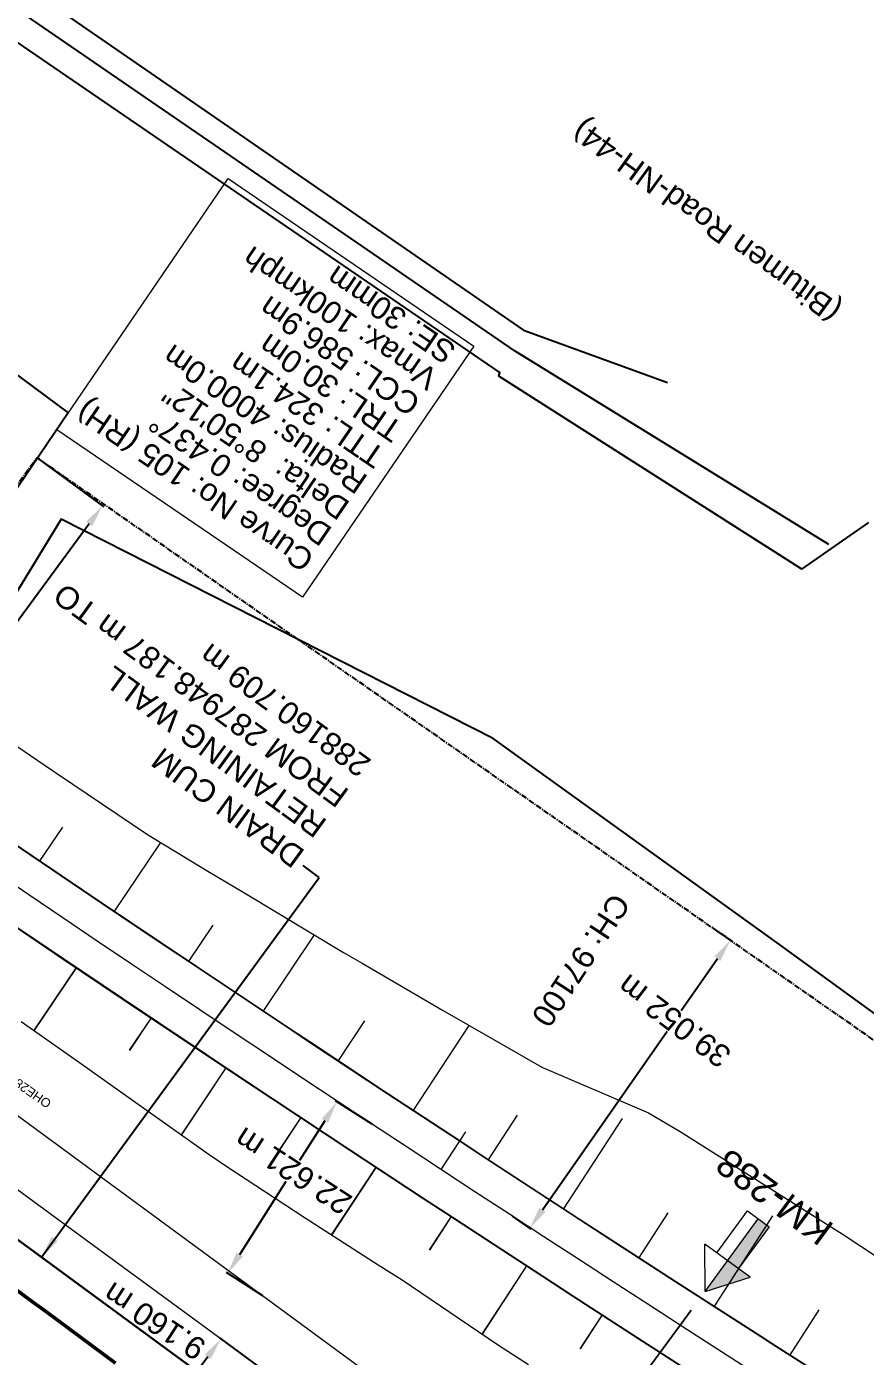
# Model space of a CAD drawing. Header units: metres. Extents: x 644418 to 1306172, y 3366650 to 6747308.
# Drawn here: x 654390.3 to 654483.6, y 3372656.4 to 3372804.3 of the extents above; entities that cross this region are included whole.
import ezdxf
from ezdxf.enums import TextEntityAlignment as Align

# ---------------------------------------------------------------- set-up
doc = ezdxf.new("R2010")
doc.units = ezdxf.units.M
doc.header["$MEASUREMENT"] = 0
doc.linetypes.add('CENTER', pattern=[2, 1.25, -0.25, 0.25, -0.25])
doc.linetypes.add('PHANTOM2', pattern=[1.25, 0.625, -0.125, 0.125, -0.125, 0.125, -0.125])
doc.layers.get('Defpoints').update_dxf_attribs({"lineweight": 0})
for name, color, linetype, lineweight in [('BOUNDARY DIMENTION', 10, 'Continuous', 0), ('Existing IR Track', 143, 'Continuous', 0), ('KM STONE', 7, 'Continuous', 0), ('OHE MAST TEXT', 8, 'Continuous', 0), ('Proposed Chainage', 10, 'Continuous', 0), ('Proposed Curve_Details', 10, 'Continuous', 0), ('PROPOSED DFCC TOE LINE', 239, 'Continuous', 0), ('PROPOSED DFCC TOE SLOPES', 239, 'Continuous', 0), ('PROPOSED DFCC TRACK', 1, 'Continuous', 0), ('PROPOSED DRAIN CUM RETAINING WALL', 144, 'Continuous', 30)]:
    doc.layers.add(name, color=color, linetype=linetype, lineweight=lineweight)
for name, color, linetype in [('C-ROAD-CNTR-N', 92, 'Continuous'), ('COMPOUND_WALL', 251, 'Continuous'), ('DFCC Boundary', 6, 'CENTER'), ('Dimension', 10, 'Continuous'), ('MATCH LINE', 7, 'Continuous'), ('PROPOSED DFCC FORMATION LINE', 187, 'Continuous'), ('RESIDENTIAL_BL_PUC', 251, 'Continuous'), ('Side Details', 251, 'Continuous'), ('SUB_ROAD_CENTRE', 34, 'Continuous'), ('SUB_ROAD_EDGE', 34, 'Continuous')]:
    doc.layers.add(name, color=color, linetype=linetype)
doc.styles.get("Standard").update_dxf_attribs({"font": 'arial.ttf'})
doc.styles.add('Style-Arial', font='arial.ttf')
doc.dimstyles.new('DIM', dxfattribs={"dimtxt": 2.5, "dimasz": 2.5, "dimexe": 0.18, "dimexo": 0.0625, "dimgap": 0.09, "dimtad": 0, "dimtih": 1, "dimtoh": 1, "dimdec": 3, "dimzin": 0, "dimdsep": 46, "dimtxsty": 'Standard', "dimcen": 0.09, "dimadec": 0, "dimazin": 0, "dimtfac": 1, "dimtdec": 3, "dimtofl": 0, "dimtmove": 0, "dimatfit": 3, "dimfxl": 1, "dimtolj": 1, "dimtzin": 0, "dimarcsym": 0})
doc.dimstyles.new('ISO-25', dxfattribs={"dimtxt": 2.5, "dimasz": 2.5, "dimexe": 1.25, "dimexo": 0.625, "dimtad": 1, "dimtxsty": 'Standard', "dimcen": 2.5, "dimadec": 0, "dimazin": 0, "dimtfac": 1, "dimtmove": 0, "dimatfit": 3, "dimfxl": 1, "dimarcsym": 0})

# ---------------------------------------------------------------- blocks, each defined once
blk = doc.blocks.new('KM POST PLAN')
at = {"extrusion": (0, 0, -1)}
h = blk.add_hatch(color=256, dxfattribs=at)
h.paths.add_polyline_path([(0, -20), (0, -8.47), (3, -8.47), (3, -20)])
h.paths.add_polyline_path([(0, -8.47), (0, 0), (6.25, -8.47), (3, -8.47)], flags=16)
at = {"flags": 128}
for points in [[(0, 0), (-6.25, -8.47), (6.25, -8.47)], [(0, 0), (0, -20)], [(0, 0), (6.25, -8.47)], [(3, -8.47), (3, -20), (-3, -20), (-3, -8.47)]]:
    blk.add_lwpolyline(points, dxfattribs=at)
at = {"style": 'Style-Arial'}
blk.add_attdef('KM-POST', text='', height=6, dxfattribs=at).set_placement((0, -26, -263.95), align=Align.MIDDLE_CENTER)
blk = doc.blocks.new('*D1753')
at = {"layer": 'Defpoints', "color": 0, "transparency": 16777216}
for p in [(654424.81, 3372684.67), (654428.79, 3372682.14), (654416.64, 3372663.06)]:
    blk.add_point(p, dxfattribs=at)
at = {"layer": 'Dimension', "color": 0, "lineweight": -2, "transparency": 16777216}
for p, q in [((654428.73, 3372682.18), (654424.66, 3372684.77)), ((654423.47, 3372682.56), (654420.65, 3372678.13)), ((654414.01, 3372667.7), (654419.18, 3372675.83)), ((654416.58, 3372663.1), (654412.51, 3372665.69))]:
    blk.add_line(p, q, dxfattribs=at)
at = {"layer": 'Dimension', "color": 0, "transparency": 16777216}
for points in [[(654423.12, 3372682.79), (654423.82, 3372682.34), (654424.81, 3372684.67)], [(654413.65, 3372667.92), (654414.36, 3372667.48), (654412.66, 3372665.59)]]:
    blk.add_solid(points, dxfattribs=at)
at = {"layer": 'Dimension', "color": 0, "lineweight": 0, "transparency": 16777216, "insert": (654419.92, 3372676.98), "char_height": 2.5, "attachment_point": 5, "rotation": 147}
blk.add_mtext('\\A1;22.621 m', dxfattribs=at)
blk = doc.blocks.new('*D1770')
at = {"layer": 'Defpoints', "color": 0, "transparency": 16777216}
for p in [(654416.35, 3372655.06), (654406.49, 3372650.94), (654410.91, 3372647.69)]:
    blk.add_point(p, dxfattribs=at)
at = {"layer": 'Dimension', "color": 0, "lineweight": -2, "transparency": 16777216}
for p, q in [((654416.3, 3372655.1), (654411.78, 3372658.43)), ((654410.44, 3372656.31), (654407.97, 3372652.96)), ((654410.86, 3372647.72), (654406.34, 3372651.05))]:
    blk.add_line(p, q, dxfattribs=at)
at = {"layer": 'Dimension', "color": 0, "transparency": 16777216}
for points in [[(654410.1, 3372656.55), (654410.77, 3372656.06), (654411.92, 3372658.32)], [(654407.64, 3372653.2), (654408.31, 3372652.71), (654406.49, 3372650.94)]]:
    blk.add_solid(points, dxfattribs=at)
at = {"layer": 'Dimension', "color": 0, "lineweight": 0, "transparency": 16777216, "insert": (654404.51, 3372660.28), "char_height": 2.5, "attachment_point": 5, "rotation": 147}
blk.add_mtext('\\A1;9.160 m', dxfattribs=at)
blk = doc.blocks.new('*D1646')
at = {"layer": 'BOUNDARY DIMENTION', "color": 0, "lineweight": -2, "transparency": 16777216}
for p, q in [((654466.6, 3372704.01), (654468.71, 3372702.55)), ((654467.13, 3372700.6), (654463.09, 3372694.8)), ((654447.67, 3372672.66), (654461.52, 3372692.55)), ((654444.28, 3372671.97), (654446.39, 3372670.5))]:
    blk.add_line(p, q, dxfattribs=at)
at = {"layer": 'BOUNDARY DIMENTION', "color": 0, "transparency": 16777216}
for points in [[(654466.79, 3372700.84), (654467.47, 3372700.36), (654468.56, 3372702.65)], [(654447.32, 3372672.9), (654448.01, 3372672.42), (654446.24, 3372670.61)]]:
    blk.add_solid(points, dxfattribs=at)
at = {"layer": 'Defpoints', "color": 0, "transparency": 16777216}
for p in [(654466.55, 3372704.05), (654468.56, 3372702.65), (654444.23, 3372672.01)]:
    blk.add_point(p, dxfattribs=at)
at = {"layer": 'BOUNDARY DIMENTION', "color": 0, "transparency": 16777216, "insert": (654462.31, 3372693.67), "char_height": 2.5, "attachment_point": 5, "rotation": 143}
blk.add_mtext('\\A1;39.052 m', dxfattribs=at)
blk = doc.blocks.new('*D1864')
at = {"layer": 'Defpoints', "color": 0, "linetype": 'Continuous', "ltscale": 0.5, "transparency": 16777216}
for p in [(654391.47, 3372756.33), (654398.73, 3372750.98), (654351.83, 3372702.46)]:
    blk.add_point(p, dxfattribs=at)
at = {"layer": 'DFCC Boundary', "color": 0, "linetype": 'Continuous', "lineweight": -2, "ltscale": 0.5, "transparency": 16777216}
for p, q in [((654391.52, 3372756.29), (654398.88, 3372750.87)), ((654397.25, 3372748.97), (654371.25, 3372713.64)), ((654360.57, 3372699.13), (654369.63, 3372711.44)), ((654351.88, 3372702.43), (654359.23, 3372697.01))]:
    blk.add_line(p, q, dxfattribs=at)
at = {"layer": 'DFCC Boundary', "color": 0, "linetype": 'Continuous', "ltscale": 0.5, "transparency": 16777216}
for points in [[(654396.91, 3372749.21), (654397.59, 3372748.72), (654398.73, 3372750.98)], [(654360.23, 3372699.38), (654360.91, 3372698.88), (654359.09, 3372697.12)]]:
    blk.add_solid(points, dxfattribs=at)
at = {"layer": 'DFCC Boundary', "color": 0, "linetype": 'Continuous', "ltscale": 0.5, "transparency": 16777216, "insert": (654370.44, 3372712.54), "char_height": 2.5, "attachment_point": 5, "rotation": 145}
blk.add_mtext('\\A1;66.880 m', dxfattribs=at)

msp = doc.modelspace()

# ---------------------------------------------------------------- linework, layer by layer
at = {"layer": 'C-ROAD-CNTR-N', "color": 4, "linetype": 'Continuous', "lineweight": 50, "flags": 128}
msp.add_lwpolyline([(654400.1847, 3372655.6176), (654398.8883, 3372656.5771), (654397.5916, 3372657.5364), (654396.2948, 3372658.4954), (654394.9978, 3372659.4541), (654393.7006, 3372660.4126), (654392.4033, 3372661.371), (654391.1058, 3372662.3291), (654389.8082, 3372663.2871), (654388.5105, 3372664.2449), (654387.2128, 3372665.2027), (654385.9149, 3372666.1603), (654384.617, 3372667.1179), (654383.3191, 3372668.0754), (654382.0212, 3372669.0329)], dxfattribs=at)
at = {"layer": 'COMPOUND_WALL', "linetype": 'Continuous'}
msp.add_polyline3d([(654521.071, 3372667.948, 266.464), (654512.62, 3372674.138, 266.158), (654473.769, 3372702.366, 266.178), (654442.167, 3372725.08, 268.555), (654394.132, 3372749.476, 269.78), (654386.765, 3372737.454, 269.555), (654381.711, 3372741.245, 269.23), (654237.782, 3372846.198, 268.664)], dxfattribs=at)
at = {"layer": 'DFCC Boundary', "ltscale": 0.5, "flags": 128}
msp.add_lwpolyline([(655695.597, 3371812.1897), (655640.8822, 3371912.823), (655580.0449, 3371996.7158), (655509.7792, 3372062.0857), (655426.9534, 3372113.9756), (655342.6069, 3372167.9462), (655257.8854, 3372221.2222), (655173.2688, 3372275.363), (655087.3459, 3372327.2788), (655002.8598, 3372380.6107), (654914.5097, 3372429.9473), (654741.1355, 3372529.4419), (654650.033, 3372576.4159), (654568.6995, 3372626.155), (654571.9877, 3372630.6369), (654391.4686, 3372756.327), (654377.1337, 3372736.8494), (654004.4289, 3373016.6995), (654007.7887, 3373020.6424), (653690.5739, 3373253.6486), (653690.5425, 3373253.6059), (653433.8132, 3373453.1485), (653440.7668, 3373462.5592), (653208.8394, 3373636.5534), (653216.1698, 3373646.5105), (653142.1983, 3373700.8896), (653053.6963, 3373771.1122), (652994.4341, 3373810.5255), (652929.3691, 3373859.5713), (652860.9168, 3373902.1103), (652749.6028, 3373984.4705), (652631.2396, 3374070.7175), (652636.2281, 3374078.1704), (652537.912, 3374145.7283), (652392.904, 3374241.2711), (652388.7719, 3374235.6812), (652308.569, 3374304.8076), (652315.9256, 3374314.7669), (652103.9815, 3374448.7876), (652083.1937, 3374464.1943), (652072.7494, 3374471.9329), (652052.3219, 3374487.0684), (652038.1897, 3374497.5387), (652024.0173, 3374508.0388), (652009.8347, 3374518.5254), (651995.6683, 3374529), (651981.7515, 3374539.2836), (651967.8828, 3374549.5317), (651954.6903, 3374559.2866), (651941.4997, 3374569.04), (651923.9377, 3374582.0168), (651906.3215, 3374595.0337), (651892.0868, 3374605.5547), (651877.7985, 3374616.1153), (651861.6288, 3374628.0564), (651845.5071, 3374639.9619), (651829.5757, 3374651.7544), (651824.7911, 3374655.296), (651813.6747, 3374663.5244), (651797.4592, 3374675.4968), (651792.6217, 3374679.0685), (651809.3453, 3374701.6999), (651798.0335, 3374710.0518), (651782.3495, 3374721.6444), (651766.6655, 3374733.2369), (651750.5163, 3374745.1875), (651734.3118, 3374757.179), (651717.3274, 3374769.6994), (651700.4625, 3374782.1317), (651684.6001, 3374793.8578), (651668.5938, 3374805.6902), (651652.6806, 3374817.4203), (651636.8173, 3374829.1137), (651620.9269, 3374840.8662), (651604.9647, 3374852.6718), (651588.7459, 3374864.6312), (651572.5882, 3374876.5455), (651556.6943, 3374888.2868), (651540.8409, 3374899.9983), (651524.5553, 3374912.0488), (651508.2568, 3374924.109), (651492.7938, 3374935.5157), (651477.3997, 3374946.8715), (651461.3291, 3374958.7436), (651445.2311, 3374970.6359), (651429.3555, 3374982.3615), (651413.4375, 3374994.1184), (651396.6322, 3375006.522), (651379.7761, 3375018.963), (651363.6644, 3375030.8565), (651352.7728, 3375038.8965), (651331.6522, 3375054.4784), (651315.7738, 3375066.1947), (651299.7306, 3375078.0412), (651283.6239, 3375089.9346), (651273.9044, 3375097.1057), (651264.2377, 3375104.2378), (651243.4187, 3375119.6324), (651222.5077, 3375135.095), (651201.5462, 3375150.5784), (651180.4926, 3375166.1298), (651161.7365, 3375179.9701), (651143.0969, 3375193.7244), (651126.6442, 3375205.9373), (651110.0563, 3375218.2505), (651088.7204, 3375233.9244), (651067.5473, 3375249.4788), (651049.4448, 3375262.8672), (651031.0656, 3375276.4601), (651013.3004, 3375289.5618), (650995.6557, 3375302.5748), (650975.556, 3375317.4171), (650955.4878, 3375332.2363), (650948.8014, 3375337.1771), (650951.4372, 3375340.7501), (650937.0874, 3375351.3535), (650916.0918, 3375366.8677), (650897.9224, 3375380.2929), (650879.805, 3375393.6796), (650866.8386, 3375403.2309), (650853.9116, 3375412.7532), (650835.5886, 3375426.289), (650817.2946, 3375439.8035), (650797.968, 3375454.1206), (650778.7222, 3375468.3781), (650760.7655, 3375481.6337), (650742.8011, 3375494.8949), (650723.0807, 3375509.4255), (650703.3693, 3375523.9495), (650688.6613, 3375534.8372), (650673.8463, 3375545.804), (650653.7938, 3375560.6295), (650633.6894, 3375575.4932), (650612.6421, 3375591.0542), (650592.0153, 3375606.3042), (650570.0328, 3375622.5591), (650548.5001, 3375638.4814), (650530.5234, 3375651.793), (650512.3606, 3375665.2423), (650494.7465, 3375678.2665), (650476.9008, 3375691.462), (650459.2976, 3375704.4721), (650441.3132, 3375717.7633), (650427.1261, 3375728.1319), (650413.8099, 3375737.864), (650402.677, 3375746.2697), (650389.8486, 3375755.6668), (650377.7322, 3375764.5425), (650360.7275, 3375777.1141), (650343.7744, 3375789.6482), (650325.0342, 3375803.5254), (650306.3109, 3375817.39), (650287.6225, 3375831.2124), (650268.717, 3375845.1957), (650250.337, 3375858.8009), (650231.8256, 3375872.5033), (650215.4559, 3375884.6355), (650199.261, 3375896.6381), (650189.9351, 3375903.5429), (650184.6476, 3375907.4517), (650170.3331, 3375918.0338), (650153.2211, 3375930.7288), (650135.9365, 3375943.5518), (650119.2313, 3375955.9159), (650102.3769, 3375968.3905), (650085.2738, 3375981.0461), (650068.2078, 3375993.6742), (650052.7787, 3376005.1011), (650037.4384, 3376016.4621), (650022.1728, 3376027.766), (650006.9632, 3376039.0283), (649974.7512, 3376062.8762), (649961.4537, 3376072.7117), (649948.2091, 3376082.508), (649944.476, 3376085.2722), (649918.728, 3376050.5341), (649909.4316, 3376057.4177), (649896.4092, 3376067.0604), (649893.7832, 3376069.0128), (649891.1645, 3376070.9437), (649888.4639, 3376072.9569), (649875.744, 3376082.3694), (649867.5551, 3376088.4016), (649853.4118, 3376098.8745), (649839.2513, 3376109.3603), (649829.0749, 3376116.9005), (649827.2194, 3376118.2675), (649818.0867, 3376125.0366), (649808.8566, 3376131.8779), (649793.2502, 3376143.4201), (649777.6288, 3376154.9733), (649763.6321, 3376165.3144), (649749.5741, 3376175.7007), (649733.9228, 3376187.2754), (649718.3343, 3376198.8036), (649705.3241, 3376208.4391), (649692.3703, 3376218.0327), (649678.0208, 3376228.6769), (649663.5747, 3376239.3366), (649646.4625, 3376252.0623), (649634.6272, 3376260.744), (649624.9192, 3376267.9946), (649615.0208, 3376275.3876), (649599.9831, 3376286.4834), (649588.9857, 3376294.598), (649590.032, 3376296.0132), (649586.1685, 3376298.8639), (649569.3593, 3376311.3207), (649552.641, 3376323.7102), (649537.2353, 3376335.0739), (649521.9792, 3376346.327), (649506.2408, 3376358.0035), (649490.3575, 3376369.7875), (649475.7578, 3376380.5673), (649461.1933, 3376391.3211), (649445.4753, 3376402.9572), (649429.8494, 3376414.5253), (649414.4906, 3376425.9209), (649378.3483, 3376452.6365), (649368.4603, 3376459.9984), (649352.6509, 3376471.6682), (649336.6992, 3376483.4434), (649322.3941, 3376494.1037), (649307.6557, 3376505.0862), (649290.8736, 3376517.4208), (649273.972, 3376529.8435), (649258.1992, 3376541.4854), (649242.2966, 3376553.2232), (649226.5432, 3376564.8634), (649210.8826, 3376576.435), (649195.2207, 3376588.0769), (649179.5326, 3376599.7383), (649164.9134, 3376610.5118), (649150.5177, 3376621.1205), (649135.415, 3376632.3287), (649120.2337, 3376643.5954), (649107.8929, 3376652.6743), (649095.5927, 3376661.7234), (649079.5687, 3376673.5769), (649063.4846, 3376685.4748), (649046.5651, 3376697.9756), (649029.6506, 3376710.4727), (649013.3465, 3376722.5351), (648996.9805, 3376734.6431), (648980.3936, 3376746.8979), (648963.6626, 3376759.259), (648946.7453, 3376771.7643), (648929.6945, 3376784.3682), (648913.5118, 3376796.3614), (648897.2206, 3376808.435), (648876.2496, 3376823.9678), (648855.1325, 3376839.6089), (648839.3985, 3376851.2044), (648823.6596, 3376862.8037), (648806.187, 3376875.7235), (648788.7814, 3376888.5937), (648772.4766, 3376900.6763), (648756.1277, 3376912.7915), (648748.6058, 3376918.3049), (648733.321, 3376929.6306), (648718.1841, 3376940.8501), (648694.1574, 3376958.9078), (648686.9154, 3376964.1595), (648685.9321, 3376964.8321), (648667.95, 3376978.2197), (648649.3198, 3376992.1471), (648633.5557, 3377003.8368), (648617.684, 3377015.6038), (648613.3865, 3377018.7718), (648613.1308, 3377018.4261), (648605.39, 3377024.1325), (648593.439, 3377032.9404), (648576.5994, 3377045.3816), (648559.8787, 3377057.7351), (648542.9247, 3377070.3132), (648525.9483, 3377082.908), (648511.3109, 3377093.7409), (648496.5572, 3377104.6599), (648477.562, 3377118.7172), (648458.5464, 3377132.7896), (648451.3349, 3377138.2101), (648435.5918, 3377149.862), (648422.1096, 3377159.9046), (648408.3664, 3377170.0637), (648394.6863, 3377180.1761), (648381.6588, 3377189.818), (648368.6059, 3377199.4787), (648354.1188, 3377210.196), (648339.6473, 3377220.9017), (648325.8166, 3377231.1386), (648311.9735, 3377241.3853), (648297.2469, 3377252.2824), (648283.6168, 3377262.3688), (648282.6002, 3377260.9951), (648281.5015, 3377261.8082), (648268.446, 3377271.4578), (648255.3849, 3377281.1115), (648243.3023, 3377290.0413), (648231.5826, 3377298.7116), (648230.1246, 3377299.843), (648216.137, 3377310.1827), (648202.3989, 3377320.3379), (648187.9045, 3377331.0225), (648173.4524, 3377341.7035), (648159.964, 3377351.7009), (648146.3755, 3377361.7726), (648132.3698, 3377372.1252), (648118.3132, 3377382.5155), (648104.5683, 3377392.6752), (648090.8453, 3377402.8186), (648079.0331, 3377411.5788), (648067.1746, 3377420.3734), (648052.1864, 3377431.461), (648037.1291, 3377442.5999), (648023.4384, 3377452.7367), (648009.6421, 3377462.9518), (647998.5681, 3377471.1475), (647977.6651, 3377486.6371), (647970.8013, 3377491.7424), (647954.3046, 3377504.0127), (647940.5645, 3377514.1537), (647927.1436, 3377524.0583), (647912.5029, 3377534.9198), (647897.7662, 3377545.8524), (647883.3488, 3377556.5286), (647868.9785, 3377567.1699), (647855.3948, 3377577.2425), (647841.7032, 3377587.3948), (647828.8284, 3377596.8277), (647815.9828, 3377606.2395), (647798.869, 3377618.9232), (647787.996, 3377626.9816), (647769.1212, 3377640.9619), (647756.6675, 3377650.183), (647742.624, 3377660.5991), (647728.5049, 3377671.0713), (647713.635, 3377682.0926), (647698.699, 3377693.1628), (647681.9918, 3377705.517), (647665.4025, 3377717.7839), (647652.0515, 3377727.6811), (647638.8028, 3377737.5025), (647625.2604, 3377747.546), (647611.724, 3377757.585), (647601.846, 3377764.9047), (647586.5632, 3377776.2354), (647574.9107, 3377784.8659), (647552.1318, 3377801.7377), (647544.5766, 3377807.3492), (647531.2096, 3377817.2774), (647518.7824, 3377826.4783), (647506.3678, 3377835.6698), (647493.0662, 3377845.5438), (647479.7149, 3377855.4547), (647466.3541, 3377865.3556), (647452.9886, 3377875.26), (647440.1702, 3377884.755), (647427.3392, 3377894.2595), (647421.9004, 3377898.2902), (647422.4016, 3377898.9655), (647413.1507, 3377905.8213), (647398.5546, 3377916.6386), (647385.2867, 3377926.4568), (647372.1159, 3377936.2032), (647357.4127, 3377947.1112), (647351.2811, 3377951.6601), (647330.0092, 3377967.4105), (647317.4471, 3377976.6964), (647304.414, 3377986.3606), (647291.335, 3377996.0589), (647278.7541, 3378005.3917), (647266.0777, 3378014.7954), (647252.9457, 3378024.4462), (647239.9839, 3378033.9719), (647225.7512, 3378044.5255), (647211.5179, 3378055.0796), (647196.511, 3378066.208), (647181.4966, 3378077.3419), (647167.7872, 3378087.5064), (647154.0498, 3378097.6917), (647140.7668, 3378107.5414), (647127.4862, 3378117.3893), (647113.2521, 3378127.9375), (647099.0375, 3378138.4713), (647085.0268, 3378148.8592), (647070.9977, 3378159.2608), (647056.5444, 3378169.9697), (647042.0873, 3378180.6814), (647027.5624, 3378191.4464), (647013.0728, 3378202.1851), (646999.864, 3378211.9684), (646986.6741, 3378221.7376), (646973.6148, 3378231.4185), (646960.4875, 3378241.1499), (646945.7953, 3378252.0414), (646931.0256, 3378262.9902), (646930.6274, 3378263.2852), (646951.9475, 3378292.0562)], dxfattribs=at)
at = {"layer": 'Existing IR Track', "flags": 128}
for points in [[(654086.4888, 3372917.4634), (654097.9552, 3372907.7053), (654108.9723, 3372898.3295), (654118.1897, 3372890.6451), (654127.1703, 3372883.159), (654139.2837, 3372873.1992), (654151.2883, 3372863.3288), (654163.6556, 3372853.3325), (654175.6359, 3372843.6488), (654189.386, 3372832.7652), (654202.5783, 3372822.3235), (654213.8292, 3372813.6221), (654238.6756, 3372794.5757), (654252.1678, 3372784.3016), (654266.4567, 3372773.5944), (654280.6341, 3372762.9708), (654296.4419, 3372751.3542), (654311.8116, 3372740.0597), (654330.3505, 3372726.4469), (654347.7418, 3372713.6767), (654365.6523, 3372700.5111), (654398.928, 3372676.0677), (654414.1756, 3372664.8751), (654428.9762, 3372653.9693)], [(654262.1794, 3372768.5971), (654276.6773, 3372757.8174), (654292.1878, 3372746.3934), (654308.2527, 3372734.561), (654326.0586, 3372721.4414), (654343.7619, 3372708.3974), (654361.33, 3372695.4675), (654378.8, 3372682.6099), (654394.6004, 3372671.0204), (654410.273, 3372659.5245), (654424.67, 3372648.9431)]]:
    msp.add_lwpolyline(points, dxfattribs=at)
at = {"layer": 'MATCH LINE', "linetype": 'PHANTOM2', "ltscale": 15, "const_width": 0.2}
msp.add_lwpolyline([(654464.2127, 3372661.5032), (654411.2945, 3372589.5056)], dxfattribs=at)
at = {"layer": 'Proposed Chainage', "linetype": 'Continuous', "lineweight": 0, "flags": 128}
msp.add_lwpolyline([(654439.1229, 3372681.3265), (654436.3789, 3372677.1467)], dxfattribs=at)
at = {"layer": 'Proposed Curve_Details', "elevation": 268.7743}
msp.add_lwpolyline([(654440.0356, 3372768.7553), (654420.973, 3372740.8033), (654393.6605, 3372759.4298), (654412.7231, 3372787.3818)], close=True, dxfattribs=at)
at = {"layer": 'PROPOSED DFCC FORMATION LINE', "lineweight": 0, "flags": 128}
for points in [[(654483.8803, 3372650.8869), (654473.1413, 3372657.7547), (654471.953, 3372658.5177), (654462.4243, 3372664.6568), (654455.1677, 3372669.3577), (654451.7294, 3372671.5929), (654441.0566, 3372678.5632), (654438.4369, 3372680.2815), (654430.4062, 3372685.5674), (654421.7609, 3372691.2888), (654419.7781, 3372692.6056), (654409.1725, 3372699.6777), (654405.1402, 3372702.3794), (654398.5896, 3372706.7836), (654388.5751, 3372713.5529)], [(654483.9072, 3372650.9291), (654473.1684, 3372657.7968), (654471.98, 3372658.5598), (654462.4515, 3372664.6988), (654455.195, 3372669.3997), (654451.7567, 3372671.6348), (654441.084, 3372678.605), (654438.4644, 3372680.3233), (654430.4337, 3372685.6092), (654421.7886, 3372691.3305), (654419.8058, 3372692.6473), (654409.2003, 3372699.7193), (654405.1681, 3372702.4209), (654398.6175, 3372706.825), (654388.6032, 3372713.5943)], [(654467.8729, 3372652.1651), (654458.3263, 3372658.3158), (654451.0559, 3372663.0256), (654447.6111, 3372665.265), (654436.9182, 3372672.2485), (654434.2935, 3372673.97), (654426.2476, 3372679.266), (654417.586, 3372684.9982), (654415.5994, 3372686.3174), (654404.9738, 3372693.4029), (654400.9339, 3372696.1097), (654394.3709, 3372700.5221), (654384.3375, 3372707.3043)], [(654467.8999, 3372652.2072), (654458.3534, 3372658.3578), (654451.0832, 3372663.0675), (654447.6384, 3372665.3069), (654436.9456, 3372672.2903), (654434.321, 3372674.0118), (654426.2751, 3372679.3077), (654417.6137, 3372685.0398), (654415.6271, 3372686.3591), (654405.0016, 3372693.4444), (654400.9618, 3372696.1512), (654394.3988, 3372700.5636), (654384.3656, 3372707.3457)]]:
    msp.add_lwpolyline(points, dxfattribs=at)
at = {"layer": 'PROPOSED DFCC TOE LINE', "lineweight": 0, "flags": 128}
for points in [[(654387.5828, 3372725.3367), (654393.1841, 3372721.5215), (654393.7297, 3372721.1537), (654403.7412, 3372714.4297), (654410.4678, 3372710.3204), (654414.6328, 3372707.8379), (654425.5537, 3372701.297), (654427.6056, 3372700.0954), (654436.5493, 3372694.8762), (654444.8741, 3372690.0871), (654447.594, 3372688.5383), (654459.4546, 3372683.463), (654462.9766, 3372681.3833), (654470.2601, 3372676.781), (654479.8008, 3372670.7365), (654480.9905, 3372669.9853), (654491.5861, 3372662.9787)], [(654446.1125, 3372655.4128), (654442.6615, 3372657.6598), (654432.0625, 3372664.8394), (654429.3914, 3372666.5029), (654421.2712, 3372671.7252), (654412.5819, 3372677.458), (654410.5887, 3372678.7771), (654400.1415, 3372686.1811), (654396.1752, 3372689.0165), (654389.677, 3372693.5554)]]:
    msp.add_lwpolyline(points, dxfattribs=at)
at = {"layer": 'PROPOSED DFCC TOE SLOPES', "linetype": 'Continuous', "lineweight": 0, "flags": 128}
for points in [[(654391.7379, 3372711.415), (654394.3154, 3372715.2221)], [(654400.0172, 3372705.8237), (654405.2087, 3372713.5332)], [(654408.3106, 3372700.2552), (654411.026, 3372704.3122)], [(654416.6215, 3372694.7105), (654422.3025, 3372703.2443)], [(654395.8239, 3372699.6055), (654391.0775, 3372692.5772)], [(654395.8323, 3372699.5999), (654391.1044, 3372692.5584)], [(654404.1344, 3372694.0255), (654401.7075, 3372690.411)], [(654404.1437, 3372694.0193), (654401.7271, 3372690.3972)], [(654424.9441, 3372689.1822), (654427.9219, 3372693.6777)], [(654433.2803, 3372683.6757), (654439.53, 3372693.1614)], [(654412.4623, 3372688.4695), (654407.4703, 3372680.987)], [(654412.4686, 3372688.4653), (654407.4913, 3372680.9722)], [(654420.7983, 3372682.9322), (654418.2824, 3372679.1446)], [(654420.8064, 3372682.9269), (654418.3001, 3372679.1329)], [(654441.6292, 3372678.1893), (654444.8988, 3372683.1802)], [(654449.9938, 3372672.7265), (654456.5603, 3372682.8061)], [(654429.1503, 3372677.4152), (654424.1631, 3372669.8653)], [(654429.1578, 3372677.4103), (654424.1888, 3372669.8488)], [(654437.5148, 3372671.9185), (654435.0655, 3372668.1914)], [(654437.5237, 3372671.9127), (654435.0849, 3372668.1784)], [(654458.3709, 3372667.2826), (654461.6471, 3372672.3391)], [(654466.7629, 3372661.8615), (654473.2901, 3372671.9906)], [(654445.8963, 3372666.4447), (654440.9265, 3372658.835)], [(654445.9035, 3372666.44), (654440.9508, 3372658.8186)], [(654454.2885, 3372660.9911), (654451.8288, 3372657.2059)], [(654454.2971, 3372660.9855), (654451.8479, 3372657.1941)], [(654475.1677, 3372656.4589), (654478.4197, 3372661.5309)]]:
    msp.add_lwpolyline(points, dxfattribs=at)
at = {"layer": 'PROPOSED DFCC TRACK', "color": 12, "flags": 128}
msp.add_lwpolyline([(654623.5529, 3372561.5076, -0.03669919), (654139.339, 3372892.2623), (654136.4069, 3372894.6001), (654133.4767, 3372896.9402), (654130.5481, 3372899.2825), (654127.621, 3372901.6264), (654124.6949, 3372903.9717), (654121.7696, 3372906.3181), (654118.8449, 3372908.6651), (654115.9205, 3372911.0125), (653996.0437, 3373007.239)], format="xyb", dxfattribs=at)
at = {"layer": 'PROPOSED DRAIN CUM RETAINING WALL', "flags": 128}
msp.add_lwpolyline([(654312.3542, 3372725.9494), (654323.3893, 3372717.8186), (654341.0926, 3372704.7746), (654358.6626, 3372691.8433), (654376.1356, 3372678.9835), (654391.9389, 3372667.3918), (654407.6115, 3372655.896), (654422.005, 3372645.3171), (654436.2151, 3372634.8732), (654451.9697, 3372623.2935), (654467.4737, 3372611.8981), (654478.9901, 3372603.4221), (654483.573, 3372600.0492)], dxfattribs=at)
at = {"layer": 'RESIDENTIAL_BL_PUC', "linetype": 'Continuous'}
msp.add_polyline3d([(654370.825, 3372779.179, 273.342), (654394.913, 3372761.324, 272.939), (654381.419, 3372741.447, 270.899), (654357.6268, 3372759.5172, 270.899)], close=True, dxfattribs=at)
at = {"layer": 'SUB_ROAD_CENTRE', "linetype": 'Continuous'}
msp.add_polyline3d([(654479.511, 3372746.671, 269.034), (654444.613, 3372768.194, 268.631), (654388.412, 3372806.775, 268.685), (654320.693, 3372851.407, 268.667), (654278.774, 3372874.236, 268.553), (654236.359, 3372899.395, 268.463), (654184.302, 3372933.469, 268.399), (654130.829, 3372968.599, 268.439), (654103.739, 3372990.254, 268.521), (654083.576, 3373009.852, 268.651)], dxfattribs=at)
at = {"layer": 'SUB_ROAD_EDGE', "linetype": 'Continuous'}
for points in [[(654476.519, 3372743.946, 268.939), (654442.797, 3372765.392, 268.625), (654442.925, 3372765.809, 268.625), (654386.389, 3372804.498, 268.562), (654319.577, 3372849.334, 268.714), (654277.597, 3372871.875, 268.583), (654235.101, 3372896.822, 268.505), (654193.144, 3372925.342, 268.454), (654192.46, 3372924.562, 268.407), (654182.622, 3372929.725, 268.419), (654164.178, 3372938.063, 268.66), (654152.153, 3372944.518, 268.771), (654127.238, 3372962.569, 268.63), (654108.19, 3372981.82, 268.473), (654101.113, 3372987.218, 268.453), (654096.491, 3372990.887, 268.541), (654097.414, 3372992.482, 268.606), (654083.3852, 3373003.1596, 268.665), (654077.625, 3372996.919, 268.607)], [(654095.039, 3373001.819, 268.482), (654105.499, 3372992.492, 268.411), (654133.148, 3372972.215, 268.304), (654186.428, 3372936.376, 268.249), (654237.629, 3372901.686, 268.367), (654280.091, 3372876.497, 268.461), (654322.519, 3372853.964, 268.534), (654389.959, 3372808.905, 268.624), (654445.54, 3372770.521, 268.68), (654461.576, 3372764.693, 269.069)], [(654476.519, 3372743.946, 268.939), (654483.965, 3372749.129, 269.023)]]:
    msp.add_polyline3d(points, dxfattribs=at)

# ---------------------------------------------------------------- block references
at = {"layer": 'KM STONE'}
ref = msp.add_blockref('KM POST PLAN', (654465.7485, 3372663.5926), dxfattribs=dict(at, xscale=0.4999999999999998, yscale=0.4999999999999998, zscale=0.4999999999999998, rotation=143.6865527670629))
ref.add_attrib('KM-POST', 'KM-288', dxfattribs={"layer": '0', "height": 3, "rotation": 143.686553, "style": 'Style-Arial'}).set_placement((654473.4471, 3372674.0678), align=Align.MIDDLE_CENTER)

# ---------------------------------------------------------------- texts
at = {"layer": 'OHE MAST TEXT'}
msp.add_text('OHE288/4', height=1, rotation=145, dxfattribs=at).set_placement((654390.1864, 3372686.1704), align=Align.MIDDLE_CENTER)
at = {"layer": 'Proposed Chainage', "lineweight": 0, "insert": (654447.3548, 3372693.4492), "char_height": 2.5, "attachment_point": 6, "rotation": 236.715629, "line_spacing_factor": 0.6, "style": 'Style-Arial'}
msp.add_mtext('CH: 97100', dxfattribs=at)
at = {"layer": 'Proposed Curve_Details', "insert": (654438.2658, 3372768.6947, 268.7743), "char_height": 2.5, "attachment_point": 7, "rotation": 145.706926, "line_spacing_factor": 0.84, "style": 'Style-Arial'}
msp.add_mtext('Curve No: 105 (RH)\\PDegree: 0.437%%D\\PDelta:  8%%D50\'12"\\PRadius: 4000.0m\\PTTL: 324.1m\\PTRL: 30.0m\\PCCL: 586.9m\\PVmax: 100kmph\\PSE: 30mm', dxfattribs=at)
at = {"layer": 'PROPOSED DRAIN CUM RETAINING WALL', "insert": (654419.9136, 3372710.5296), "char_height": 2.5, "width": 39.414512, "attachment_point": 1, "rotation": 143.843883, "style": 'Style-Arial'}
msp.add_mtext('DRAIN CUM RETAINING WALL \\PFROM 287948.187 m TO 288160.709 m', dxfattribs=at)
at = {"layer": 'Side Details'}
msp.add_text('(Bitumen Road-NH-44)', height=2.5, rotation=144.100313, dxfattribs=at).set_placement((654481.1007, 3372773.1799))

# ---------------------------------------------------------------- dimensions: what is measured, and where the dimension line sits
at = {"layer": 'BOUNDARY DIMENTION'}
dim = msp.add_linear_dim(base=(654468.5606423, 3372702.649232), p1=(654444.2289885, 3372672.0063965), p2=(654466.5519702, 3372704.0486214), angle=55.1360802, dimstyle='DIM', override={"dimpost": ' m'}, dxfattribs=at)
dim.commit()
dim.dimension.update_dxf_attribs({"geometry": '*D1646', "text_midpoint": (654462.3069397, 3372693.6727185), "dimtype": 129, "text_rotation": 143})
at = {"layer": 'DFCC Boundary', "linetype": 'Continuous', "ltscale": 0.5}
dim = msp.add_linear_dim(base=(654398.7318, 3372750.9813), p1=(654351.8255, 3372702.4627), p2=(654391.4688, 3372756.3268), angle=53.647398, dimstyle='DIM', override={"dimpost": ' m'}, dxfattribs=at)
dim.commit()
dim.dimension.update_dxf_attribs({"geometry": '*D1864', "text_midpoint": (654370.4409, 3372712.5419), "dimtype": 129, "text_rotation": 145})
at = {"layer": 'Dimension', "color": 10, "lineweight": 0}
for base, p1, p2, angle, override, picture, middle in [((654424.8143, 3372684.6728), (654416.6353, 3372663.0626), (654428.7861, 3372682.1437), 57.511106, {"dimpost": ' m'}, '*D1753', (654419.9156, 3372676.9801)), ((654406.4898, 3372650.9435), (654416.3454, 3372655.0615), (654410.9142, 3372647.6856), 233.634129, {"dimpost": ' m', "dimtmove": 2}, '*D1770', (654404.5073, 3372660.2829))]:
    dim = msp.add_linear_dim(base=base, p1=p1, p2=p2, angle=angle, dimstyle='DIM', override=override, dxfattribs=at)
    dim.commit()
    dim.dimension.update_dxf_attribs({"geometry": picture, "text_midpoint": middle, "dimtype": 129, "text_rotation": 147})

# ---------------------------------------------------------------- leaders
at = {"layer": 'PROPOSED DRAIN CUM RETAINING WALL', "linetype": 'Continuous', "lineweight": 0, "ltscale": 5}
msp.add_leader([(654391.9389, 3372667.3918), (654422.8502, 3372709.628), (654421.0398, 3372710.9509)], dimstyle='ISO-25', override={"dimtxt": 3, "dimtad": 0, "dimdec": 3, "dimzin": 2, "dimtdec": 3}, dxfattribs=at)

doc.saveas('drawing.dxf')
